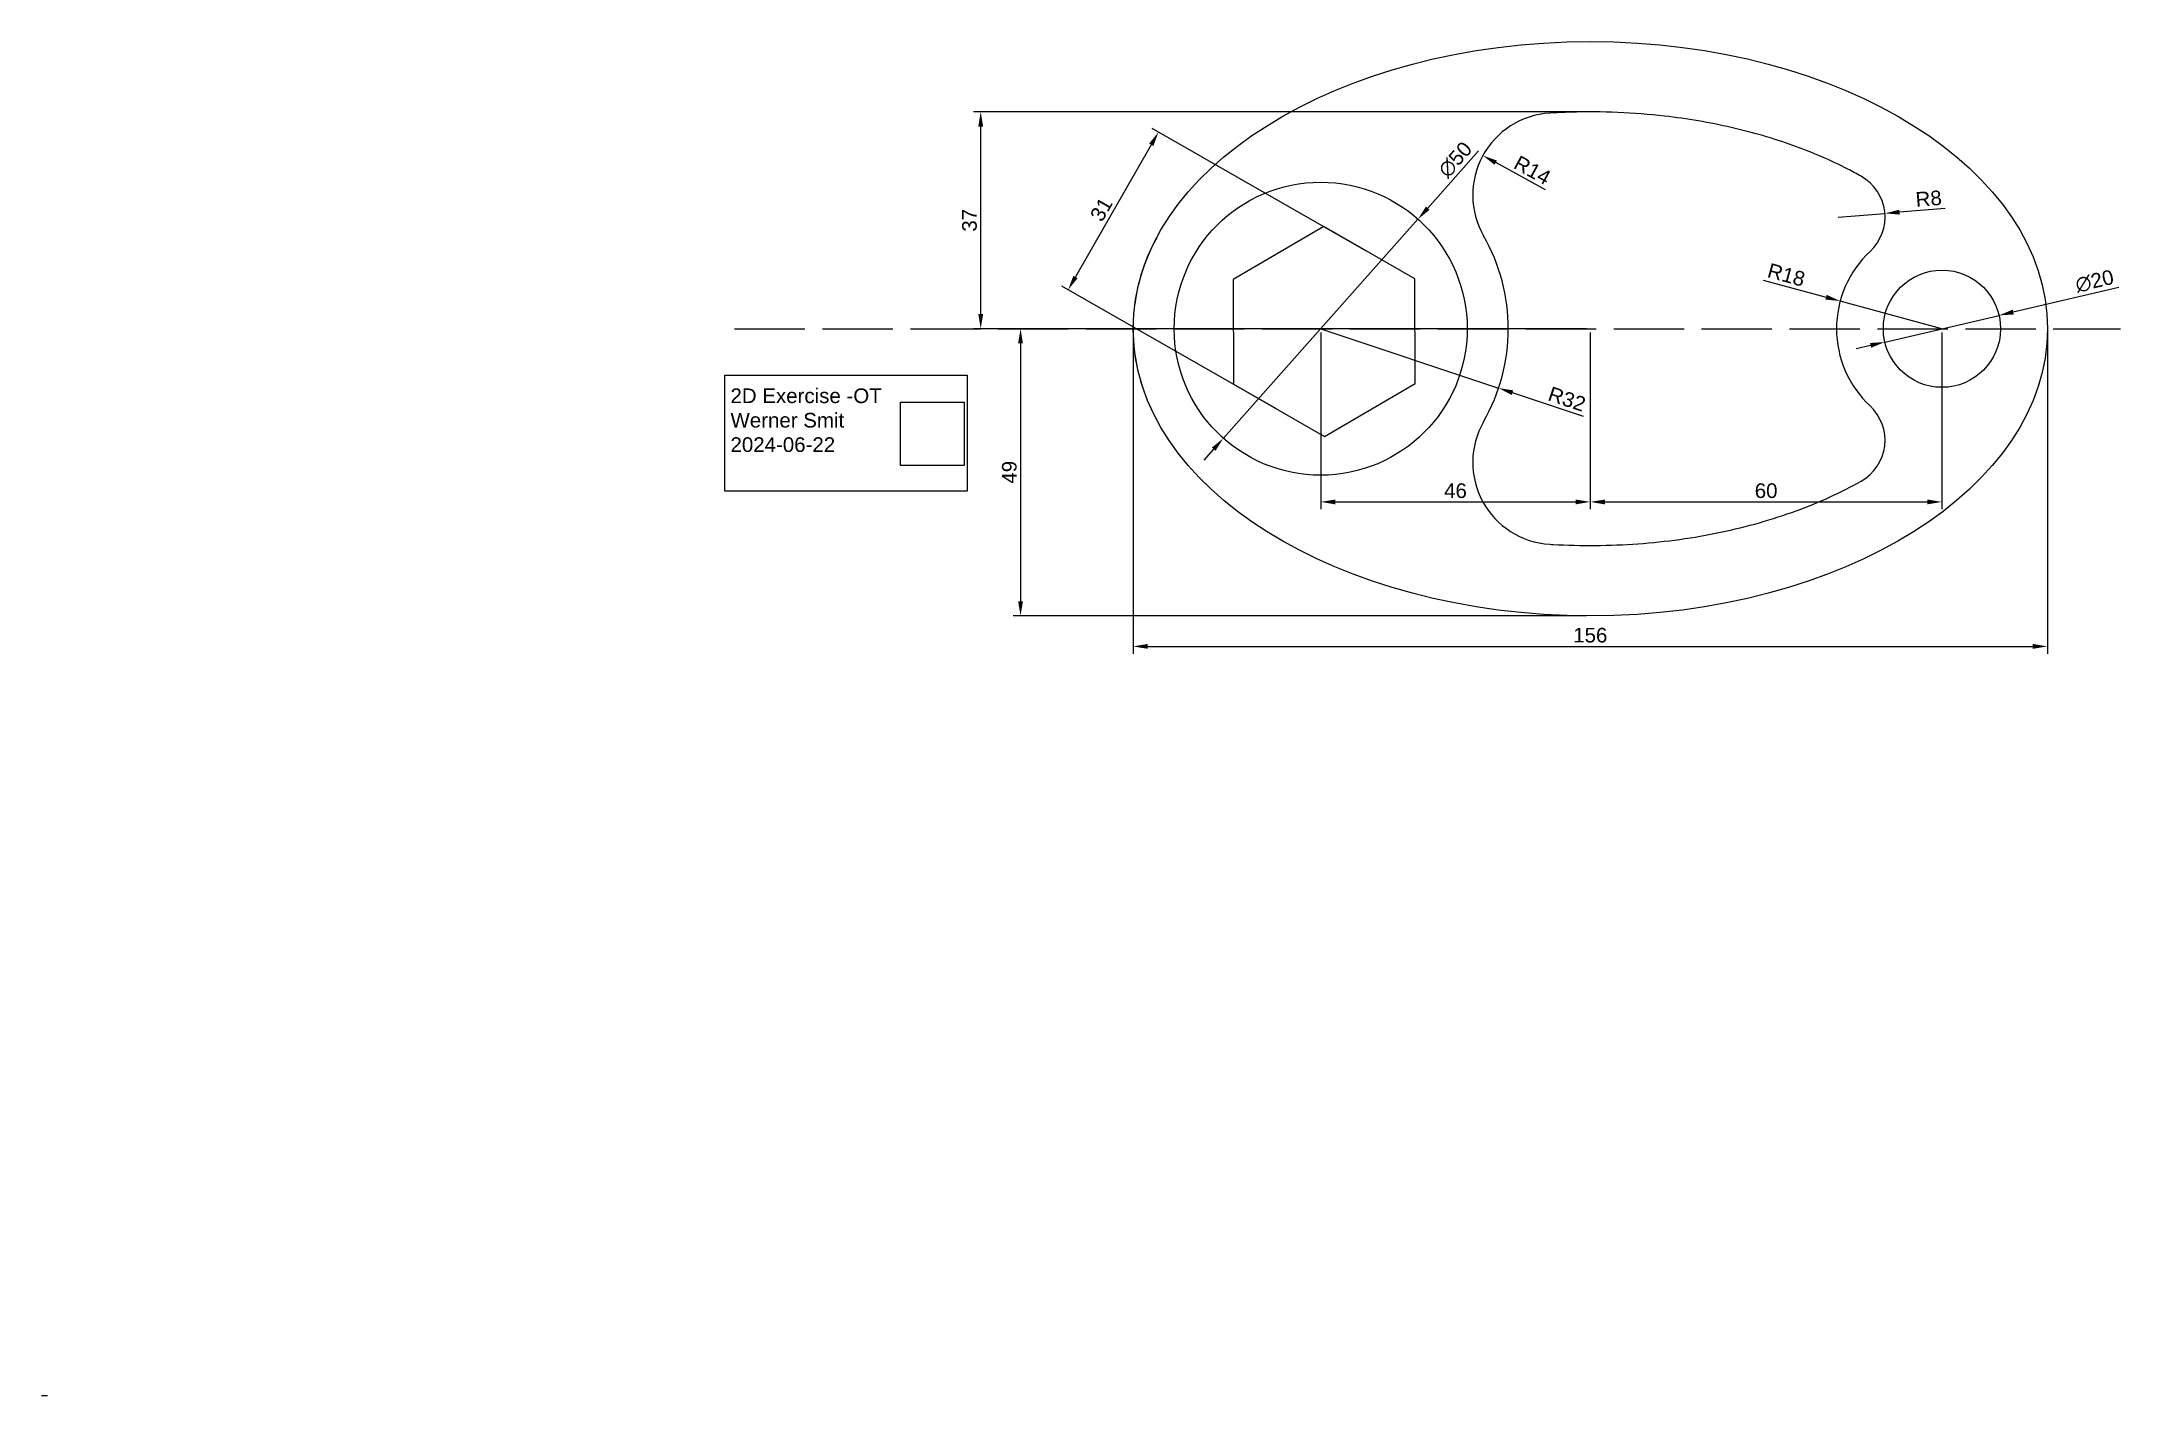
# Model space of a CAD drawing. Header units: millimetres. Extents: x 0 to 355, y 0 to 231.
import ezdxf

# ---------------------------------------------------------------- set-up
doc = ezdxf.new("R2010")
doc.units = ezdxf.units.MM
doc.linetypes.add('ACAD_ISO02W100', pattern=[15, 12, -3])
doc.layers.get('0').update_dxf_attribs({"lineweight": 15})
doc.layers.add('Diagram', color=106, linetype='Continuous', lineweight=5)
doc.layers.add('Stippels', color=60, linetype='ACAD_ISO02W100', lineweight=5, transparency=0.4)
doc.styles.add('Annotative', font='arial.ttf')
doc.styles.get("Standard").update_dxf_attribs({"font": 'arial.ttf'})
doc.dimstyles.new('ISO-25', dxfattribs={"dimtxt": 2.5, "dimasz": 2.5, "dimexe": 1.25, "dimexo": 0.625, "dimtad": 1, "dimtxsty": 'Standard', "dimcen": 2.5, "dimadec": 0, "dimazin": 0, "dimtfac": 1, "dimtmove": 0, "dimatfit": 3, "dimfxl": 1, "dimarcsym": 0})
picture_1 = doc.add_image_def('image1.png', size_in_pixel=(250, 250))

# ---------------------------------------------------------------- blocks, each defined once
blk = doc.blocks.new('*D1')
at = {"layer": 'Defpoints', "color": 0, "transparency": 16777216}
for p in [(264.24, 182.04), (324.24, 182.04), (324.24, 152.48)]:
    blk.add_point(p, dxfattribs=at)
at = {"layer": 'Diagram', "color": 0, "lineweight": -2, "transparency": 16777216}
for p, q in [((264.24, 181.41), (264.24, 151.23)), ((324.24, 181.41), (324.24, 151.23)), ((266.74, 152.48), (321.74, 152.48))]:
    blk.add_line(p, q, dxfattribs=at)
at = {"layer": 'Diagram', "color": 0, "transparency": 16777216}
for points in [[(266.74, 152.89), (266.74, 152.06), (264.24, 152.48)], [(321.74, 152.89), (321.74, 152.06), (324.24, 152.48)]]:
    blk.add_solid(points, dxfattribs=at)
at = {"layer": 'Diagram', "color": 0, "transparency": 16777216, "insert": (294.24, 154.38), "char_height": 2.5, "attachment_point": 5}
blk.add_mtext('60', dxfattribs=at)
blk = doc.blocks.new('*D2')
at = {"layer": 'Defpoints', "color": 0, "transparency": 16777216}
for p in [(333.98, 184.31), (314.5, 179.76)]:
    blk.add_point(p, dxfattribs=at)
at = {"layer": 'Diagram', "color": 0, "lineweight": -2, "transparency": 16777216}
for p, q in [((354.4, 189.08), (336.41, 184.88)), ((314.5, 179.76), (333.98, 184.31)), ((312.07, 179.19), (309.63, 178.62))]:
    blk.add_line(p, q, dxfattribs=at)
at = {"layer": 'Diagram', "color": 0, "transparency": 16777216}
for points in [[(336.32, 185.29), (336.51, 184.47), (333.98, 184.31)], [(311.97, 179.6), (312.16, 178.79), (314.5, 179.76)]]:
    blk.add_solid(points, dxfattribs=at)
at = {"layer": 'Diagram', "color": 0, "transparency": 16777216, "insert": (350.28, 190.14), "char_height": 2.5, "attachment_point": 5, "rotation": 13.1499}
blk.add_mtext('∅20', dxfattribs=at)
blk = doc.blocks.new('*D3')
at = {"layer": 'Defpoints', "color": 0, "transparency": 16777216}
for p in [(234.84, 200.73), (201.64, 163.34)]:
    blk.add_point(p, dxfattribs=at)
at = {"layer": 'Diagram', "color": 0, "lineweight": -2, "transparency": 16777216}
for p, q in [((245.19, 212.39), (236.5, 202.6)), ((201.64, 163.34), (234.84, 200.73)), ((199.98, 161.47), (198.32, 159.6))]:
    blk.add_line(p, q, dxfattribs=at)
at = {"layer": 'Diagram', "color": 0, "transparency": 16777216}
for points in [[(236.19, 202.88), (236.81, 202.32), (234.84, 200.73)], [(199.67, 161.75), (200.29, 161.2), (201.64, 163.34)]]:
    blk.add_solid(points, dxfattribs=at)
at = {"layer": 'Diagram', "color": 0, "transparency": 16777216, "insert": (241.21, 210.88), "char_height": 2.5, "attachment_point": 5, "rotation": 48.3984}
blk.add_mtext('∅50', dxfattribs=at)
blk = doc.blocks.new('*D4')
at = {"layer": 'Defpoints', "color": 0, "transparency": 16777216}
for p in [(226.52, 195.01), (175.16, 188.69), (211.11, 168.11)]:
    blk.add_point(p, dxfattribs=at)
at = {"layer": 'Diagram', "color": 0, "lineweight": -2, "transparency": 16777216}
for p, q in [((189.33, 213.42), (176.41, 190.86)), ((225.97, 195.32), (189.49, 216.22)), ((210.56, 168.42), (174.08, 189.32))]:
    blk.add_line(p, q, dxfattribs=at)
at = {"layer": 'Diagram', "color": 0, "transparency": 16777216}
for points in [[(188.97, 213.63), (189.69, 213.22), (190.57, 215.59)], [(176.04, 191.07), (176.77, 190.66), (175.16, 188.69)]]:
    blk.add_solid(points, dxfattribs=at)
at = {"layer": 'Diagram', "color": 0, "transparency": 16777216, "insert": (180.82, 202.4), "char_height": 2.5, "attachment_point": 5, "rotation": 60.1963}
blk.add_mtext('31', dxfattribs=at)
blk = doc.blocks.new('*D5')
at = {"layer": 'Defpoints', "color": 0, "transparency": 16777216}
for p in [(218.24, 182.04), (264.24, 182.04), (264.24, 152.48)]:
    blk.add_point(p, dxfattribs=at)
at = {"layer": 'Diagram', "color": 0, "lineweight": -2, "transparency": 16777216}
for p, q in [((218.24, 181.41), (218.24, 151.23)), ((264.24, 181.41), (264.24, 151.23)), ((220.74, 152.48), (261.74, 152.48))]:
    blk.add_line(p, q, dxfattribs=at)
at = {"layer": 'Diagram', "color": 0, "transparency": 16777216}
for points in [[(220.74, 152.89), (220.74, 152.06), (218.24, 152.48)], [(261.74, 152.89), (261.74, 152.06), (264.24, 152.48)]]:
    blk.add_solid(points, dxfattribs=at)
at = {"layer": 'Diagram', "color": 0, "transparency": 16777216, "insert": (241.24, 154.38), "char_height": 2.5, "attachment_point": 5}
blk.add_mtext('46', dxfattribs=at)
blk = doc.blocks.new('*D6')
at = {"layer": 'Defpoints', "color": 0, "transparency": 16777216}
for p in [(186.24, 182.04), (342.24, 182.04), (342.24, 127.82)]:
    blk.add_point(p, dxfattribs=at)
at = {"layer": 'Diagram', "color": 0, "lineweight": -2, "transparency": 16777216}
for p, q in [((186.24, 181.41), (186.24, 126.57)), ((342.24, 181.41), (342.24, 126.57)), ((188.74, 127.82), (339.74, 127.82))]:
    blk.add_line(p, q, dxfattribs=at)
at = {"layer": 'Diagram', "color": 0, "transparency": 16777216}
for points in [[(188.74, 128.24), (188.74, 127.41), (186.24, 127.82)], [(339.74, 128.24), (339.74, 127.41), (342.24, 127.82)]]:
    blk.add_solid(points, dxfattribs=at)
at = {"layer": 'Diagram', "color": 0, "transparency": 16777216, "insert": (264.24, 129.72), "char_height": 2.5, "attachment_point": 5}
blk.add_mtext('156', dxfattribs=at)
blk = doc.blocks.new('*D7')
at = {"layer": 'Defpoints', "color": 0, "transparency": 16777216}
for p in [(264.24, 182.04), (167.03, 133.04), (264.24, 133.04)]:
    blk.add_point(p, dxfattribs=at)
at = {"layer": 'Diagram', "color": 0, "lineweight": -2, "transparency": 16777216}
for p, q in [((263.61, 182.04), (165.78, 182.04)), ((167.03, 179.54), (167.03, 135.54)), ((263.61, 133.04), (165.78, 133.04))]:
    blk.add_line(p, q, dxfattribs=at)
at = {"layer": 'Diagram', "color": 0, "transparency": 16777216}
for points in [[(166.61, 179.54), (167.44, 179.54), (167.03, 182.04)], [(166.61, 135.54), (167.44, 135.54), (167.03, 133.04)]]:
    blk.add_solid(points, dxfattribs=at)
at = {"layer": 'Diagram', "color": 0, "transparency": 16777216, "insert": (165.13, 157.54), "char_height": 2.5, "attachment_point": 5, "rotation": 90}
blk.add_mtext('49', dxfattribs=at)
blk = doc.blocks.new('*D8')
at = {"layer": 'Defpoints', "color": 0, "transparency": 16777216}
for p in [(160.23, 219.04), (264.24, 219.04), (264.24, 182.04)]:
    blk.add_point(p, dxfattribs=at)
at = {"layer": 'Diagram', "color": 0, "lineweight": -2, "transparency": 16777216}
for p, q in [((263.61, 219.04), (158.98, 219.04)), ((160.23, 184.54), (160.23, 216.54)), ((263.61, 182.04), (158.98, 182.04))]:
    blk.add_line(p, q, dxfattribs=at)
at = {"layer": 'Diagram', "color": 0, "transparency": 16777216}
for points in [[(159.82, 216.54), (160.65, 216.54), (160.23, 219.04)], [(159.82, 184.54), (160.65, 184.54), (160.23, 182.04)]]:
    blk.add_solid(points, dxfattribs=at)
at = {"layer": 'Diagram', "color": 0, "transparency": 16777216, "insert": (158.33, 200.54), "char_height": 2.5, "attachment_point": 5, "rotation": 90}
blk.add_mtext('37', dxfattribs=at)
blk = doc.blocks.new('*D9')
at = {"layer": 'Defpoints', "color": 0, "transparency": 16777216}
for p in [(218.24, 182.04), (248.59, 171.91)]:
    blk.add_point(p, dxfattribs=at)
at = {"layer": 'Diagram', "color": 0, "lineweight": -2, "transparency": 16777216}
for p, q in [((218.24, 182.04), (248.59, 171.91)), ((263.08, 167.07), (250.96, 171.12))]:
    blk.add_line(p, q, dxfattribs=at)
at = {"layer": 'Diagram', "color": 0, "transparency": 16777216}
blk.add_solid([(251.1, 171.51), (250.83, 170.72), (248.59, 171.91)], dxfattribs=at)
at = {"layer": 'Diagram', "color": 0, "transparency": 16777216, "insert": (260.26, 170.02), "char_height": 2.5, "attachment_point": 5, "rotation": 341.5472}
blk.add_mtext('R32', dxfattribs=at)
blk = doc.blocks.new('*D10')
at = {"layer": 'Defpoints', "color": 0, "transparency": 16777216}
for p in [(306.87, 186.76), (324.24, 182.04)]:
    blk.add_point(p, dxfattribs=at)
at = {"layer": 'Diagram', "color": 0, "lineweight": -2, "transparency": 16777216}
for p, q in [((293.71, 190.34), (304.46, 187.42)), ((324.24, 182.04), (306.87, 186.76))]:
    blk.add_line(p, q, dxfattribs=at)
at = {"layer": 'Diagram', "color": 0, "transparency": 16777216}
blk.add_solid([(304.57, 187.82), (304.35, 187.01), (306.87, 186.76)], dxfattribs=at)
at = {"layer": 'Diagram', "color": 0, "transparency": 16777216, "insert": (297.69, 191.22), "char_height": 2.5, "attachment_point": 5, "rotation": 344.7879}
blk.add_mtext('R18', dxfattribs=at)
blk = doc.blocks.new('*D11')
at = {"layer": 'Defpoints', "color": 0, "transparency": 16777216}
for p in [(245.91, 211.58), (258.18, 204.85)]:
    blk.add_point(p, dxfattribs=at)
at = {"layer": 'Diagram', "color": 0, "lineweight": -2, "transparency": 16777216}
blk.add_line((256.62, 205.71), (248.1, 210.38), dxfattribs=at)
at = {"layer": 'Diagram', "color": 0, "transparency": 16777216}
blk.add_solid([(248.3, 210.74), (247.9, 210.01), (245.91, 211.58)], dxfattribs=at)
at = {"layer": 'Diagram', "color": 0, "transparency": 16777216, "insert": (254.36, 209.09), "char_height": 2.5, "attachment_point": 5, "rotation": 331.276}
blk.add_mtext('R14', dxfattribs=at)
blk = doc.blocks.new('*D12')
at = {"layer": 'Defpoints', "color": 0, "transparency": 16777216}
for p in [(306.53, 201.07), (314.5, 201.72)]:
    blk.add_point(p, dxfattribs=at)
at = {"layer": 'Diagram', "color": 0, "lineweight": -2, "transparency": 16777216}
for p, q in [((324.76, 202.55), (317, 201.92)), ((306.53, 201.07), (314.5, 201.72))]:
    blk.add_line(p, q, dxfattribs=at)
at = {"layer": 'Diagram', "color": 0, "transparency": 16777216}
blk.add_solid([(316.96, 202.34), (317.03, 201.51), (314.5, 201.72)], dxfattribs=at)
at = {"layer": 'Diagram', "color": 0, "transparency": 16777216, "insert": (321.97, 204.23), "char_height": 2.5, "attachment_point": 5, "rotation": 4.6334}
blk.add_mtext('R8', dxfattribs=at)

msp = doc.modelspace()

# ---------------------------------------------------------------- linework, layer by layer
msp.add_lwpolyline([(234.281, 190.558), (218.75, 199.453), (203.28, 190.451), (203.342, 172.553), (218.872, 163.658), (234.342, 172.66)], close=True)
for centre, radius in [((218.239, 182.036), 25), ((324.239, 182.036), 10)]:
    msp.add_circle(centre, radius)
for centre, radius, start, end in [((258.184, 204.849), 14, 93.55611, 209.73066), ((306.53, 201.073), 8, 312.93088, 60.5629), ((218.239, 182.036), 32, 330.26901, 29.73066), ((324.239, 182.036), 18, 132.93088, 227.0695), ((306.53, 162.999), 8, 299.43089, 47.0695), ((258.183, 159.223), 14, 150.26901, 266.44853)]:
    msp.add_arc(centre, radius, start, end)
msp.add_ellipse((264.239, 182.036), major_axis=(-78, 0), ratio=0.6282051)
for points, knots in [([(310.462, 208.04), (309.717, 208.46), (308.953, 208.872), (305.281, 210.761), (302.141, 212.12), (295.468, 214.508), (291.935, 215.538), (284.595, 217.218), (280.788, 217.868), (271.645, 218.919), (266.247, 219.147), (259.692, 218.95), (258.502, 218.895), (257.315, 218.822)], [3.98060117, 3.98060117, 3.98060117, 3.98060117, 4.0261608, 4.0261608, 4.19456614, 4.19456614, 4.36297148, 4.36297148, 4.53137682, 4.53137682, 4.76001282, 4.76001282, 4.81083894, 4.81083894, 4.81083894, 4.81083894]), ([(257.316, 145.25), (257.507, 145.238), (257.698, 145.227), (262.703, 144.943), (267.572, 144.982), (277.171, 145.683), (281.902, 146.345), (290.985, 148.247), (295.338, 149.487), (303.406, 152.441), (307.126, 154.15), (310.461, 156.032)], [7.75554658, 7.75554658, 7.75554658, 7.75554658, 7.76371389, 7.76371389, 7.96971072, 7.96971072, 8.17570755, 8.17570755, 8.38170438, 8.38170438, 8.5857534, 8.5857534, 8.5857534, 8.5857534])]:
    msp.add_open_spline(points, degree=3, knots=knots)
at = {"layer": 'Defpoints'}
msp.add_lwpolyline([(116.556, 174.081), (157.95, 174.081), (157.95, 154.29), (116.556, 154.29)], close=True, dxfattribs=at)
at = {"layer": 'Stippels'}
msp.add_line((118.239, 182.036), (354.69, 182.036), dxfattribs=at)
msp.add_arc((218.239, 182.036), 32, 150.95673, 209.04327, dxfattribs=at)
msp.add_open_spline([(0, 0), (0.333, 0), (0.667, 0), (1, 0)], degree=3, dxfattribs=at)

# ---------------------------------------------------------------- texts
at = {"layer": 'Diagram', "insert": (117.54, 171.842), "char_height": 2.5, "width": 35.60326, "attachment_point": 1, "style": 'Annotative'}
msp.add_mtext('2D Exercise -OT\\PWerner Smit\\P2024-06-22', dxfattribs=at)

# ---------------------------------------------------------------- dimensions: what is measured, and where the dimension line sits
at = {"layer": 'Diagram'}
for base, p2, picture, middle in [((160.234, 219.036), (264.239, 219.036), '*D8', (158.332, 200.536)), ((167.028, 133.036), (264.239, 133.036), '*D7', (165.126, 157.536))]:
    dim = msp.add_linear_dim(base=base, p1=(264.239, 182.036), p2=p2, angle=90, dimstyle='ISO-25', dxfattribs=at)
    dim.commit()
    dim.dimension.update_dxf_attribs({"geometry": picture, "text_midpoint": middle})
dim = msp.add_linear_dim(base=(175.163, 188.694), p1=(226.515, 195.006), p2=(211.107, 168.106), angle=240.19629, dimstyle='ISO-25', dxfattribs=at)
dim.commit()
dim.dimension.update_dxf_attribs({"geometry": '*D4', "text_midpoint": (182.47, 201.451), "dimtype": 161})
for p1, p2, picture, middle in [((201.64, 163.342), (234.837, 200.731), '*D3', (242.685, 209.569)), ((314.501, 179.761), (333.977, 184.311), '*D2', (350.724, 188.224))]:
    dim = msp.add_diameter_dim_2p(p1=p1, p2=p2, dimstyle='ISO-25', dxfattribs=at)
    dim.commit()
    dim.dimension.update_dxf_attribs({"geometry": picture, "text_midpoint": middle, "dimtype": 163})
for center, mpoint, picture, middle in [((258.184, 204.849), (245.906, 211.577), '*D11', (253.454, 207.441)), ((324.239, 182.036), (306.869, 186.759), '*D10', (297.196, 189.39)), ((218.239, 182.036), (248.593, 171.907), '*D9', (259.663, 168.214))]:
    dim = msp.add_radius_dim(center=center, mpoint=mpoint, dimstyle='ISO-25', dxfattribs=at)
    dim.commit()
    dim.dimension.update_dxf_attribs({"geometry": picture, "text_midpoint": middle, "dimtype": 164})
dim = msp.add_radius_dim(center=(306.53, 201.073), mpoint=(314.504, 201.719), dimstyle='ISO-25', dxfattribs=at)
dim.commit()
dim.dimension.update_dxf_attribs({"geometry": '*D12', "text_midpoint": (321.968, 204.232)})
for base, p1, p2, picture, middle in [((342.239, 127.823), (186.239, 182.036), (342.239, 182.036), '*D6', (264.239, 129.724)), ((264.239, 152.476), (218.239, 182.036), (264.239, 182.036), '*D5', (241.239, 154.377))]:
    dim = msp.add_linear_dim(base=base, p1=p1, p2=p2, dimstyle='ISO-25', dxfattribs=at)
    dim.commit()
    dim.dimension.update_dxf_attribs({"geometry": picture, "text_midpoint": middle})
dim = msp.add_linear_dim(base=(324.239, 152.476), p1=(264.239, 182.036), p2=(324.239, 182.036), dimstyle='ISO-25', dxfattribs=at)
dim.commit()
dim.dimension.update_dxf_attribs({"geometry": '*D1', "text_midpoint": (294.239, 152.476), "dimtype": 160})

# ---------------------------------------------------------------- pictures from other files: only their frames are drawn
image = msp.add_image(picture_1, insert=(146.573, 158.67), size_in_units=(10.829, 10.829), dxfattribs=at)
image.dxf.flags = 7

doc.saveas('drawing.dxf')
